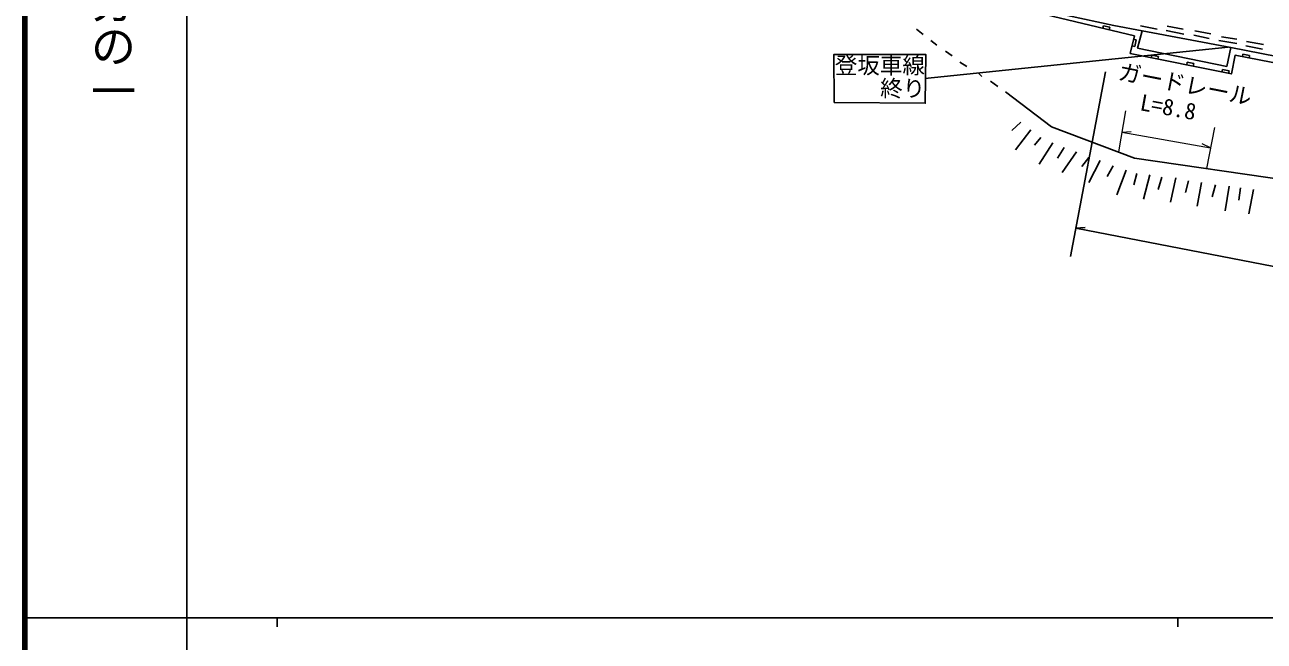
# Model space of a CAD drawing. Units: millimetres, scale not verified. Extents: x 40000 to 680000, y 20000 to 380000.
# Drawn here: x 40000 to 177577, y 202409 to 270848 of the extents above; entities that cross this region are included whole.
import ezdxf
from ezdxf.enums import TextEntityAlignment as Align

# ---------------------------------------------------------------- set-up
doc = ezdxf.new("R2010")
doc.units = ezdxf.units.MM
doc.header["$LTSCALE"] = 1000
doc.linetypes.add('CHAIN', pattern=[18.5, 12, -1.5, 3.5, -1.5])
for name, color, linetype, lineweight in [('M-BGD', 7, 'Continuous', 25), ('M-BMK', 2, 'CHAIN', 13), ('M-BMK-HTXT', 7, 'Continuous', 13), ('M-STR-STRC', 7, 'Continuous', 25), ('M-TTL', 2, 'Continuous', 140), ('M-TTL-BAND', 7, 'Continuous', 25)]:
    doc.layers.add(name, color=color, linetype=linetype, lineweight=lineweight)
doc.styles.add('@ＭＳ ゴシック', font='')
doc.styles.add('ＭＳ ゴシック', font='')
doc.styles.get('@ＭＳ ゴシック').set_extended_font_data('@MS Gothic')
doc.styles.get('ＭＳ ゴシック').set_extended_font_data('MS Gothic')

msp = doc.modelspace()

# ---------------------------------------------------------------- linework, layer by layer
at = {"layer": 'M-BGD'}
for p, q in [((138964, 270355), (139726, 269762)), ((159724, 270747), (159654, 270455)), ((160453, 270572), (159724, 270747)), ((160383, 270280), (160453, 270572)), ((163839, 270719), (165711, 270357)), ((166686, 270203), (168654, 269813)), ((166820, 270694), (168598, 270355)), ((169783, 269678), (171476, 269339)), ((169868, 270186), (171646, 269847)), ((140573, 269085), (141250, 268577)), ((162906, 268509), (163198, 268440)), ((163372, 269169), (163081, 269239)), ((163198, 268440), (163372, 269169)), ((172556, 269099), (174520, 268758)), ((172831, 269508), (174524, 269254)), ((175540, 268492), (177403, 268154)), ((175625, 269000), (177488, 268662)), ((142182, 267900), (142944, 267392)), ((165112, 267492), (165052, 267198)), ((165847, 267342), (165112, 267492)), ((165787, 267048), (165847, 267342)), ((175215, 267595), (175158, 267301)), ((175951, 267453), (175215, 267595)), ((175894, 267158), (175951, 267453)), ((143790, 266714), (144552, 266206)), ((159962, 265614), (156067, 245124)), ((169032, 266693), (168972, 266399)), ((169767, 266543), (169032, 266693)), ((169707, 266249), (169767, 266543)), ((172951, 265894), (172891, 265600)), ((173686, 265744), (172951, 265894)), ((173626, 265450), (173686, 265744)), ((145907, 265444), (146246, 265106)), ((147177, 264598), (148024, 264005)), ((150564, 260026), (149548, 259094)), ((151664, 259179), (149971, 256978)), ((152765, 258332), (152088, 257486)), ((154120, 257740), (152596, 255369)), ((155390, 257232), (154628, 256046)), ((156744, 256724), (155136, 254438)), ((158099, 256131), (157337, 255115)), ((159369, 255792), (158099, 253337)), ((160808, 255200), (160131, 254014)), ((162248, 254692), (161232, 251982)), ((163433, 254353), (163094, 253083)), ((164872, 254184), (164195, 251474)), ((166227, 253930), (165804, 252575)), ((167751, 253845), (167158, 251136)), ((169190, 253506), (168852, 252236)), ((170630, 253337), (170122, 250712)), ((172154, 253083), (171815, 251728)), ((173678, 252914), (173254, 250204)), ((174948, 252744), (174778, 251390)), ((176387, 252575), (175879, 249866)), ((156660, 248257), (157692, 248330))]:
    msp.add_line(p, q, dxfattribs=at)
for points in [[(164026, 270186), (160893, 270778), (155728, 271879), (101711, 285108)], [(368527, 252622), (348938, 251265), (317586, 250414), (289946, 251276), (271976, 252490), (267912, 252829), (262916, 253337), (254564, 254091), (225771, 257878), (199678, 262565), (174348, 267457), (173934, 265387), (162707, 267676), (163170, 269612), (101513, 284396)], [(164026, 270186), (163518, 268238), (173438, 266232)], [(164026, 270186), (173889, 268317), (173438, 266232)], [(368505, 253590), (348768, 252321), (339370, 251898), (334460, 251728), (330396, 251644), (314902, 251559), (307874, 251644), (295259, 251982), (288486, 252321), (263424, 254014), (244544, 256046), (238448, 256808), (222615, 259179), (213302, 260788), (201110, 262989), (173889, 268317)], [(148870, 263412), (153950, 259518), (163179, 256046), (180536, 253506), (220160, 250458), (220329, 250289), (288401, 247326), (313378, 246902), (321929, 246733), (323622, 246818), (338524, 247580), (364008, 249188), (371628, 249950), (371801, 249952), (372052, 249950), (376962, 250543), (397790, 252829), (398806, 252829), (399822, 252575), (409051, 248765), (415570, 248934), (416925, 249019), (418449, 249358)], [(156660, 248257), (201787, 239536), (212455, 237758), (221684, 236319), (234638, 234541), (245306, 233271), (256905, 232086), (269859, 230985), (281458, 230223), (293227, 229630), (300678, 229376), (304403, 229292), (315579, 229122), (328448, 229122), (336322, 229207)]]:
    msp.add_lwpolyline(points, dxfattribs=at)
at = {"layer": 'M-BMK'}
msp.add_arc((369764, 1232047), 975982, 257.74413, 263.6095, dxfattribs=at)
at = {"layer": 'M-BMK-HTXT'}
for p, q in [((162163, 261296), (161401, 256724)), ((161767, 258922), (162799, 259012)), ((161767, 258922), (171626, 257179)), ((172069, 259433), (171176, 254888)), ((171626, 257179), (170688, 257617))]:
    msp.add_line(p, q, dxfattribs=at)
at = {"layer": 'M-STR-STRC'}
msp.add_line((173589, 268373), (139915, 264867), dxfattribs=at)
msp.add_lwpolyline([(129835, 262233), (129820, 267561), (139999, 267551), (139946, 262127)], close=True, dxfattribs=at)
at = {"layer": 'M-TTL'}
msp.add_line((40000, 380000), (40000, 20000), dxfattribs=at)
at = {"layer": 'M-TTL-BAND'}
for p, q in [((58000, 370000), (58000, 20000)), ((40000, 205000), (579000, 205000)), ((68000, 205000), (68000, 204000)), ((168000, 205000), (168000, 204000))]:
    msp.add_line(p, q, dxfattribs=at)

# ---------------------------------------------------------------- texts
at = {"layer": 'M-BMK-HTXT', "style": 'ＭＳ ゴシック'}
for s, rotation, p in [('ガードレール', 348.825, (161167, 264269)), ('L=8.8', 349.672, (163598, 260831))]:
    msp.add_text(s, height=1833, rotation=rotation, dxfattribs=at).set_placement(p, align=Align.BOTTOM_LEFT)
at = {"layer": 'M-STR-STRC', "style": 'ＭＳ ゴシック'}
for s, p in [('登坂車線', (129915, 264867)), ('終り', (134950, 262320))]:
    msp.add_text(s, height=1833, dxfattribs=at).set_placement(p, align=Align.BOTTOM_LEFT)
at = {"layer": 'M-TTL-BAND', "style": '@ＭＳ ゴシック'}
msp.add_text('縮尺千分の一', height=3666, rotation=270, dxfattribs=at).set_placement((49777, 261030), align=Align.MIDDLE_RIGHT)

doc.saveas('drawing.dxf')
